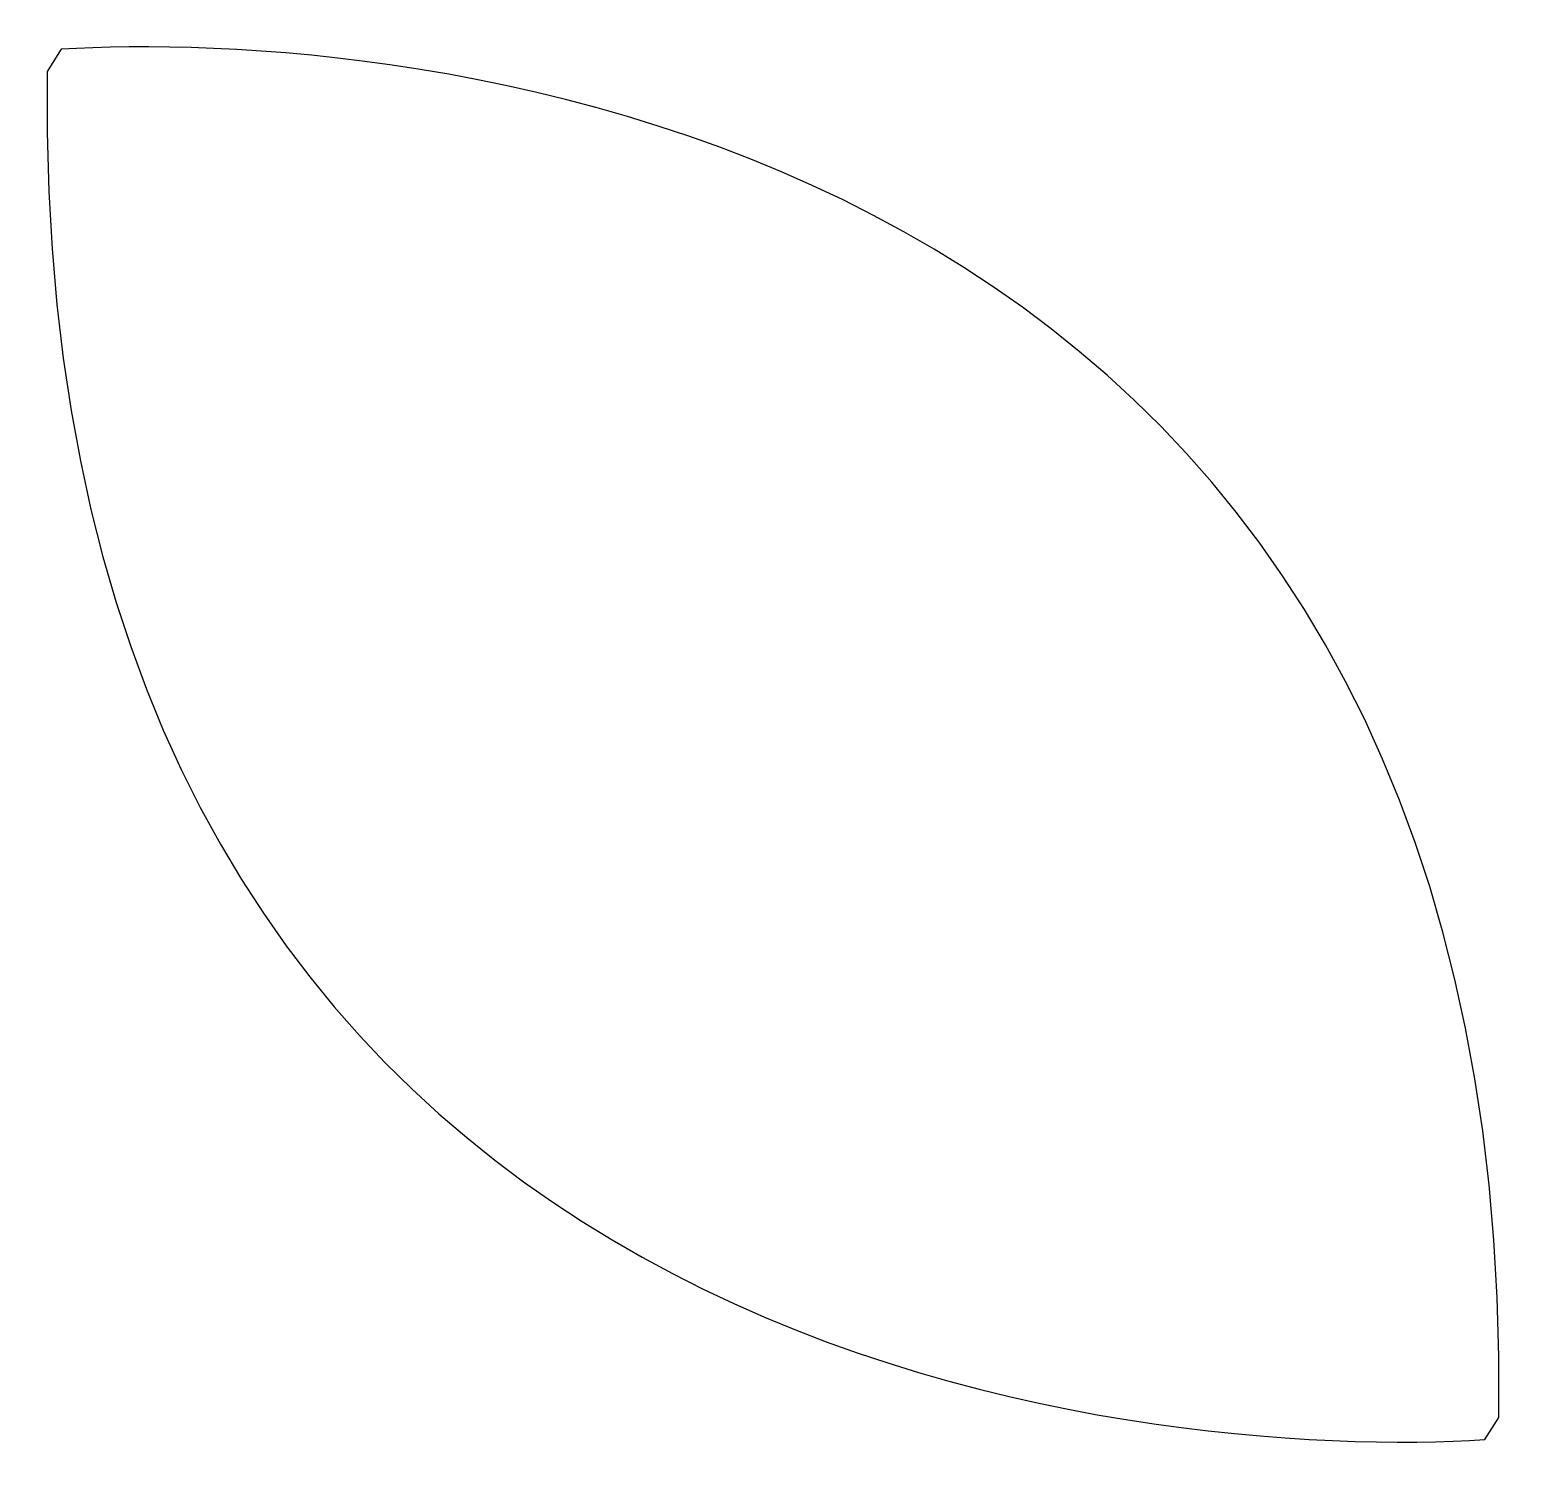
# Model space of a CAD drawing. Header units: centimetres. Extents: x -9.9 to 9.9, y -9.6 to 9.6.
import ezdxf

# ---------------------------------------------------------------- set-up
doc = ezdxf.new("R2010")
doc.units = ezdxf.units.CM
doc.header["$MEASUREMENT"] = 0
doc.layers.add('Camada 1', color=7, linetype='Continuous')

msp = doc.modelspace()

# ---------------------------------------------------------------- linework, layer by layer
at = {"layer": 'Camada 1'}
msp.add_open_spline([(9.5246, -9.30456), (5.33784, -9.56721), (-9.94373, -8.63644), (-9.71267, 9.00617), (-9.71267, 9.00617), (-9.71267, 9.00617), (-9.52288, 9.30467), (-9.52288, 9.30467), (-9.52288, 9.30467), (-5.33609, 9.56685), (9.94447, 8.63604), (9.71265, -9.00804), (9.71265, -9.00804), (9.71265, -9.00804), (9.5246, -9.30456), (9.5246, -9.30456)], degree=3, knots=[0, 0, 0, 0, 0.2, 0.2, 0.2, 0.2, 0.4, 0.4, 0.4, 0.4, 0.6, 0.6, 0.6, 0.6, 1, 1, 1, 1], dxfattribs=at)

doc.saveas('drawing.dxf')
